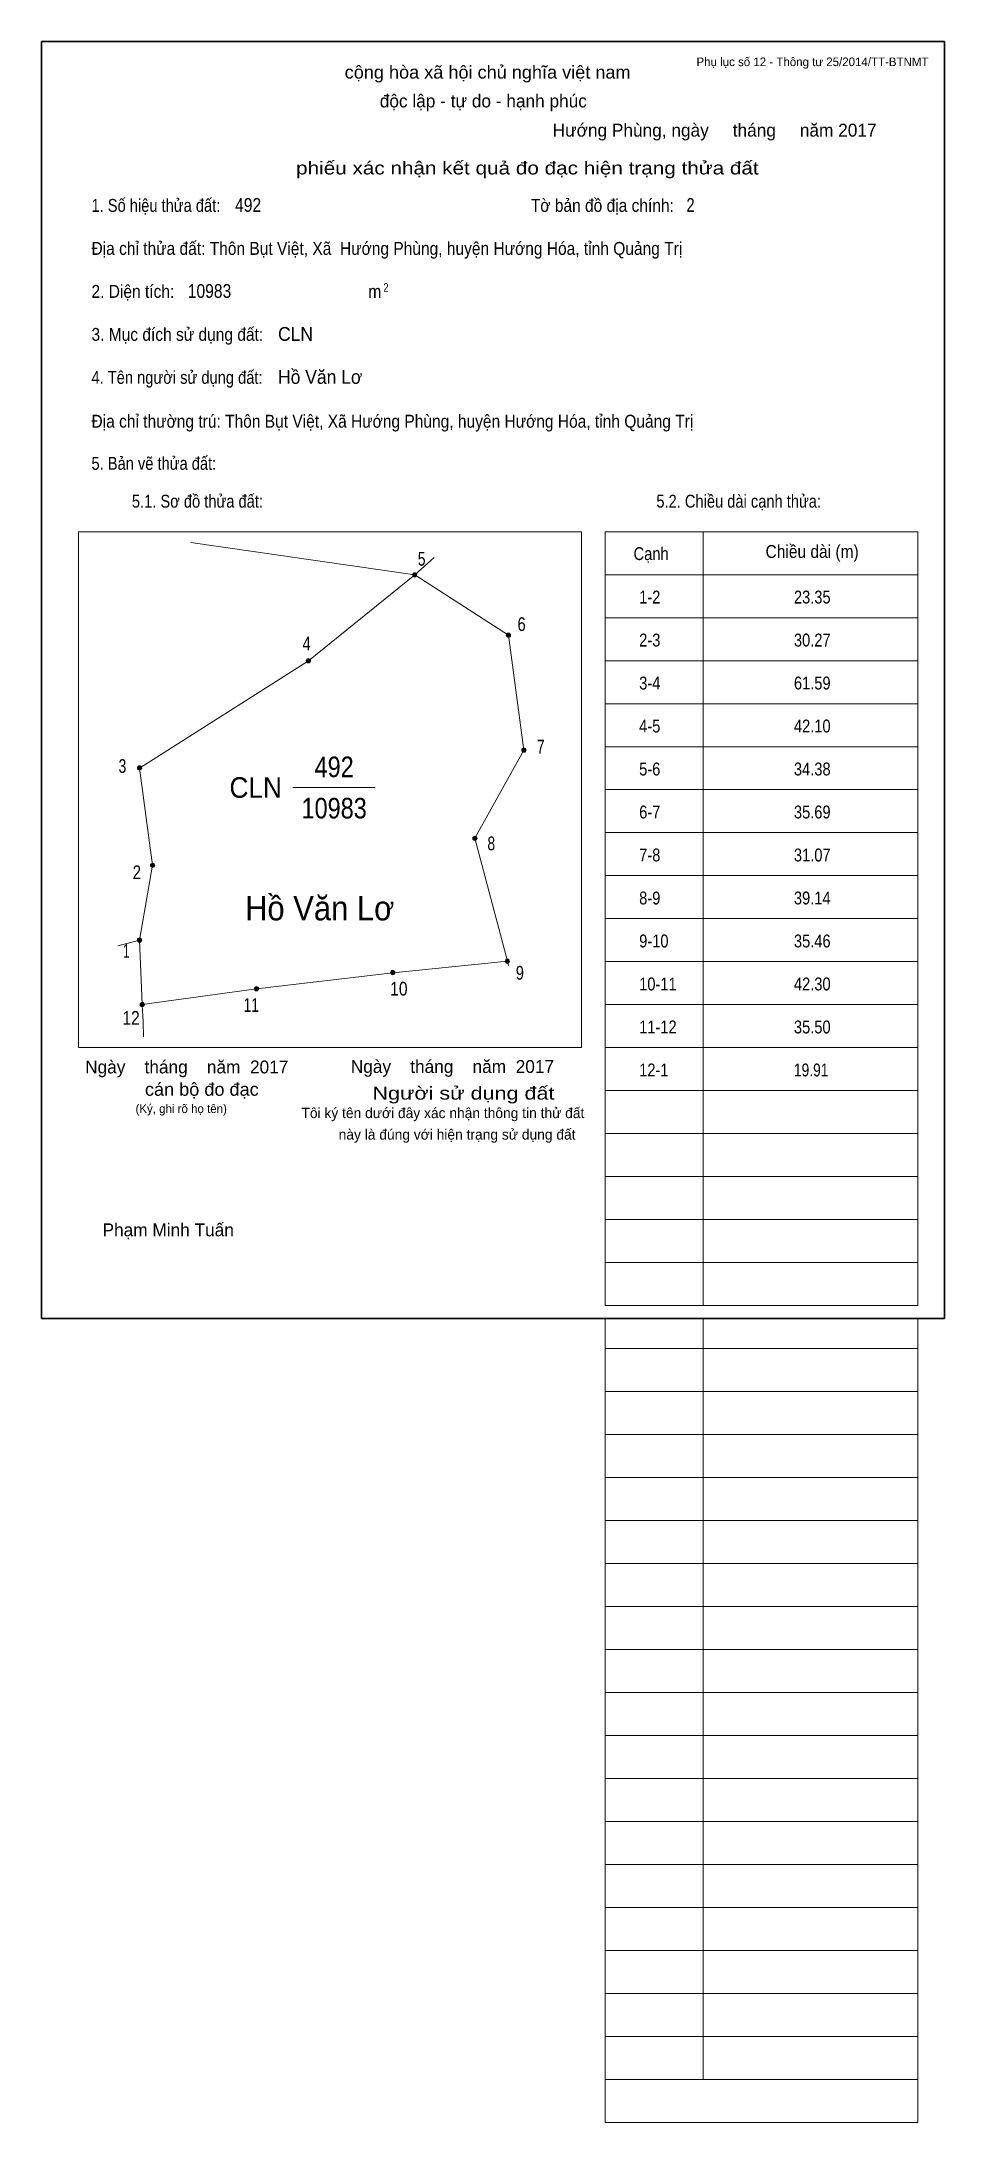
# Model space of a CAD drawing. Header units: centimetres. Extents: x 0 to 21, y -18.7 to 29.7.
import ezdxf
from ezdxf.enums import TextEntityAlignment as Align

# ---------------------------------------------------------------- set-up
doc = ezdxf.new("R2010")
doc.units = ezdxf.units.CM
doc.header["$LTSCALE"] = 0.12
for name, color, linetype in [('2', 7, 'Continuous'), ('30', 7, 'Continuous'), ('34', 7, 'Continuous')]:
    doc.layers.add(name, color=color, linetype=linetype)
for name, color, linetype, lineweight in [('32', 7, 'Continuous', 13), ('33', 7, 'Continuous', 13), ('6', 7, 'Continuous', 13), ('63', 7, 'Continuous', 13)]:
    doc.layers.add(name, color=color, linetype=linetype, lineweight=lineweight)

msp = doc.modelspace()

# ---------------------------------------------------------------- hatches: boundary and pattern name
at = {"layer": '32'}
for points in [[(8.7282, 17.3, 1), (8.6282, 17.3, 1)], [(10.9095, 15.8906, 1), (10.8095, 15.8906, 1)], [(6.2577, 15.2977, 1), (6.1577, 15.2977, 1)], [(11.2705, 13.2192, 1), (11.1705, 13.2192, 1)], [(2.3302, 12.8053, 1), (2.2302, 12.8053, 1)], [(10.1308, 11.1678, 1), (10.0308, 11.1678, 1)], [(2.6323, 10.5394, 1), (2.5323, 10.5394, 1)], [(2.3302, 8.8023, 1), (2.2302, 8.8023, 1)], [(10.8838, 8.3091, 1), (10.7838, 8.3091, 1)], [(8.2184, 8.0462, 1), (8.1184, 8.0462, 1)], [(2.3906, 7.3, 1), (2.2906, 7.3, 1)], [(5.0462, 7.6686, 1), (4.9462, 7.6686, 1)]]:
    msp.add_hatch(color=256, dxfattribs=at).paths.add_polyline_path(points)

# ---------------------------------------------------------------- linework, layer by layer
for centre in [(8.6782, 17.3), (10.8595, 15.8906), (6.2077, 15.2977), (11.2205, 13.2192), (2.2802, 12.8053), (10.0808, 11.1678), (2.5823, 10.5394), (2.2802, 8.8023), (10.8338, 8.3091), (8.1684, 8.0462), (2.3406, 7.3), (4.9962, 7.6686)]:
    msp.add_circle(centre, 0.05, dxfattribs=at)
at = {"layer": '33'}
msp.add_line((5.84, 12.35), (7.76, 12.35), dxfattribs=at)
at = {"layer": '6'}
for p, q in [((8.68, 17.3), (3.47, 18.05)), ((9.13, 17.7), (8.68, 17.3)), ((2.28, 8.8), (1.77, 8.67)), ((2.28, 8.8), (2.34, 7.3)), ((10.86, 8.21), (10.84, 8.31))]:
    msp.add_line(p, q, dxfattribs=at)
for points in [[(2.28, 8.8), (2.58, 10.54), (2.28, 12.8), (6.21, 15.3), (8.68, 17.3)], [(10.84, 8.31), (10.08, 11.17), (11.22, 13.22), (10.86, 15.89), (8.68, 17.3)], [(10.84, 8.31), (8.17, 8.04), (5, 7.67), (2.34, 7.3)], [(2.34, 7.3), (2.34, 7.29), (2.36, 6.91), (2.37, 6.55)]]:
    msp.add_lwpolyline(points, dxfattribs=at)
at = {"layer": '63'}
for p, q in [((0.86, 18.3), (12.56, 18.3)), ((0.86, 6.3), (0.86, 18.3)), ((12.56, 6.3), (12.56, 18.3)), ((13.11, 18.3), (20.38, 18.3)), ((13.11, 0.3), (13.11, 18.3)), ((15.39, 0.3), (15.39, 18.3)), ((20.38, 0.3), (20.38, 18.3)), ((13.11, 17.3), (20.38, 17.3)), ((13.11, 16.3), (20.38, 16.3)), ((13.11, 15.3), (20.38, 15.3)), ((13.11, 14.3), (20.38, 14.3)), ((13.11, 13.3), (20.38, 13.3)), ((13.11, 12.3), (20.38, 12.3)), ((13.11, 11.3), (20.38, 11.3)), ((13.11, 10.3), (20.38, 10.3)), ((13.11, 9.3), (20.38, 9.3)), ((13.11, 8.3), (20.38, 8.3)), ((13.11, 7.3), (20.38, 7.3)), ((0.86, 6.3), (12.56, 6.3)), ((13.11, 6.3), (20.38, 6.3)), ((13.11, 5.3), (20.38, 5.3)), ((13.11, 4.3), (20.38, 4.3)), ((13.11, 3.3), (20.38, 3.3)), ((13.11, 2.3), (20.38, 2.3)), ((13.11, 1.3), (20.38, 1.3)), ((13.11, 0.3), (20.38, 0.3)), ((13.11, -18.7), (13.11, 0)), ((15.39, -17.7), (15.39, 0)), ((20.38, -18.7), (20.38, 0)), ((13.11, -0.7), (20.38, -0.7)), ((13.11, -0.7), (20.38, -0.7)), ((13.11, -1.7), (20.38, -1.7)), ((13.11, -2.7), (20.38, -2.7)), ((13.11, -3.7), (20.38, -3.7)), ((13.11, -4.7), (20.38, -4.7)), ((13.11, -5.7), (20.38, -5.7)), ((13.11, -6.7), (20.38, -6.7)), ((13.11, -7.7), (20.38, -7.7)), ((13.11, -8.7), (20.38, -8.7)), ((13.11, -9.7), (20.38, -9.7)), ((13.11, -10.7), (20.38, -10.7)), ((13.11, -11.7), (20.38, -11.7)), ((13.11, -12.7), (20.38, -12.7)), ((13.11, -13.7), (20.38, -13.7)), ((13.11, -14.7), (20.38, -14.7)), ((13.11, -15.7), (20.38, -15.7)), ((13.11, -16.7), (20.38, -16.7)), ((13.11, -17.7), (20.38, -17.7)), ((13.11, -18.7), (20.38, -18.7))]:
    msp.add_line(p, q, dxfattribs=at)
at = {"layer": '63', "lineweight": 35}
msp.add_lwpolyline([(0, 0), (0, 29.7), (21, 29.7), (21, 0)], close=True, dxfattribs=at)

# ---------------------------------------------------------------- texts
at = {"layer": '2', "width": 0.95}
msp.add_text('Hồ Văn Lơ', height=0.5665, dxfattribs=at).set_placement((6.47, 9.26), align=Align.CENTER)
at = {"layer": '30'}
for s, width, p in [('1-2', 0.85, (13.9, 16.63)), ('23.35', 0.85, (17.5, 16.63)), ('2-3', 0.85, (13.9, 15.63)), ('30.27', 0.85, (17.5, 15.63)), ('3-4', 0.85, (13.9, 14.63)), ('61.59', 0.85, (17.5, 14.63)), ('4-5', 0.85, (13.9, 13.63)), ('42.10', 0.85, (17.5, 13.63)), ('5-6', 0.85, (13.9, 12.63)), ('34.38', 0.85, (17.5, 12.63)), ('6-7', 0.85, (13.9, 11.63)), ('35.69', 0.85, (17.5, 11.63)), ('7-8', 0.85, (13.9, 10.63)), ('31.07', 0.85, (17.5, 10.63)), ('8-9', 0.85, (13.9, 9.63)), ('39.14', 0.85, (17.5, 9.63)), ('9-10', 0.85, (13.9, 8.63)), ('35.46', 0.85, (17.5, 8.63)), ('10-11', 0.85, (13.9, 7.63)), ('42.30', 0.85, (17.5, 7.63)), ('11-12', 0.85, (13.9, 6.63)), ('35.50', 0.85, (17.5, 6.63)), ('12-1', 0.85, (13.9, 5.63)), ('19.91', 0.8, (17.5, 5.63))]:
    msp.add_text(s, height=0.3, dxfattribs=dict(at, width=width)).set_placement(p)
at = {"layer": '32'}
for s, width, p in [('5', 0.75, (8.84, 17.51)), ('6', 0.8, (11.165, 15.99)), ('4', 0.8, (6.165, 15.54)), ('7', 0.75, (11.61, 13.14)), ('3', 0.75, (1.88, 12.69)), ('8', 0.75, (10.46, 10.89)), ('2', 0.8, (2.215, 10.22)), ('1', 0.65, (1.97, 8.39)), ('10', 0.85, (8.31, 7.51)), ('9', 0.8, (11.125, 7.88)), ('11', 0.75, (4.875, 7.13)), ('12', 0.85, (2.08, 6.83))]:
    msp.add_text(s, height=0.32, dxfattribs=dict(at, width=width)).set_placement(p, align=Align.CENTER)
at = {"layer": '33', "width": 0.85}
for s, p in [('492', (6.805, 12.59)), ('10983', (6.805, 11.63))]:
    msp.add_text(s, height=0.4799, dxfattribs=at).set_placement(p, align=Align.CENTER)
at = {"layer": '33', "width": 0.95}
msp.add_text('CLN', height=0.4799, dxfattribs=at).set_placement((5.59, 12.11), align=Align.RIGHT)
at = {"layer": '34'}
for s, width, p in [('492', 0.85, (4.5, 25.74)), ('2', 0.8, (15, 25.74)), ('10983', 0.85, (3.4, 23.74)), ('CLN', 0.95, (5.5, 22.74)), ('Hồ Văn Lơ', 0.95, (5.5, 21.74))]:
    msp.add_text(s, height=0.32, dxfattribs=dict(at, width=width)).set_placement(p)
at = {"layer": '63', "width": 1.05}
msp.add_text('cộng hòa xã hội chủ nghĩa việt nam', height=0.3, dxfattribs=at).set_placement((10.375, 28.84), align=Align.CENTER)
at = {"layer": '63'}
for s, height, p in [('Phụ lục số 12 - Thông tư 25/2014/TT-BTNMT', 0.2, (20.63, 29.13)), ('Ngày    tháng    năm  2017', 0.3, (5.74, 5.7)), ('Ngày    tháng    năm  2017', 0.3, (11.92, 5.71)), ('(Ký, ghi rõ họ tên)', 0.2, (4.31, 4.78))]:
    msp.add_text(s, height=height, dxfattribs=at).set_placement(p, align=Align.RIGHT)
for s, height, p in [('độc lập - tự do - hạnh phúc', 0.3, (10.275, 28.17)), ('Hướng Phùng, ngày     tháng     năm 2017', 0.3, (15.655, 27.49)), ('Tôi ký tên dưới đây xác nhận thông tin thử đất', 0.24, (9.335, 4.66)), ('này là đúng với hiện trạng sử dụng đất', 0.24, (9.665, 4.16)), ('Phạm Minh Tuấn', 0.3, (2.945, 1.91))]:
    msp.add_text(s, height=height, dxfattribs=at).set_placement(p, align=Align.CENTER)
for s, width, p in [('phiếu xác nhận kết quả đo đạc hiện trạng thửa đất', 1.2, (16.68, 26.61)), ('cán bộ đo đạc', 1.05, (5.05, 5.18)), ('Người sử dụng đất', 1.25, (11.93, 5.09))]:
    msp.add_text(s, height=0.3, dxfattribs=dict(at, width=width)).set_placement(p, align=Align.RIGHT)
for s, height, width, p in [('1. Số hiệu thửa đất:', 0.3, 0.85, (1.16, 25.74)), ('Tờ bản đồ địa chính:', 0.3, 0.9, (11.38, 25.74)), ('Địa chỉ thửa đất: Thôn Bụt Việt, Xã  Hướng Phùng, huyện Hướng Hóa, tỉnh Quảng Trị', 0.3, 0.9, (1.16, 24.74)), ('2. Diện tích:', 0.3, 0.9, (1.16, 23.74)), ('m', 0.3, 0.9, (7.6, 23.74)), ('2', 0.2, 0.8, (7.95, 23.88)), ('3. Mục đích sử dụng đất:', 0.3, 0.9, (1.16, 22.74)), ('4. Tên người sử dụng đất:', 0.3, 0.85, (1.16, 21.74)), ('Địa chỉ thường trú: Thôn Bụt Việt, Xã Hướng Phùng, huyện Hướng Hóa, tỉnh Quảng Trị', 0.3, 0.9, (1.16, 20.72)), ('5. Bản vẽ thửa đất:', 0.3, 0.85, (1.16, 19.74)), ('5.1. Sơ đồ thửa đất:', 0.3, 0.85, (2.1, 18.86)), ('5.2. Chiều dài cạnh thửa:', 0.3, 0.85, (14.3, 18.86)), ('Cạnh', 0.3, 0.85, (13.77, 17.64)), ('Chiều dài (m)', 0.3, 0.9, (16.84, 17.69))]:
    msp.add_text(s, height=height, dxfattribs=dict(at, width=width)).set_placement(p)

doc.saveas('drawing.dxf')
